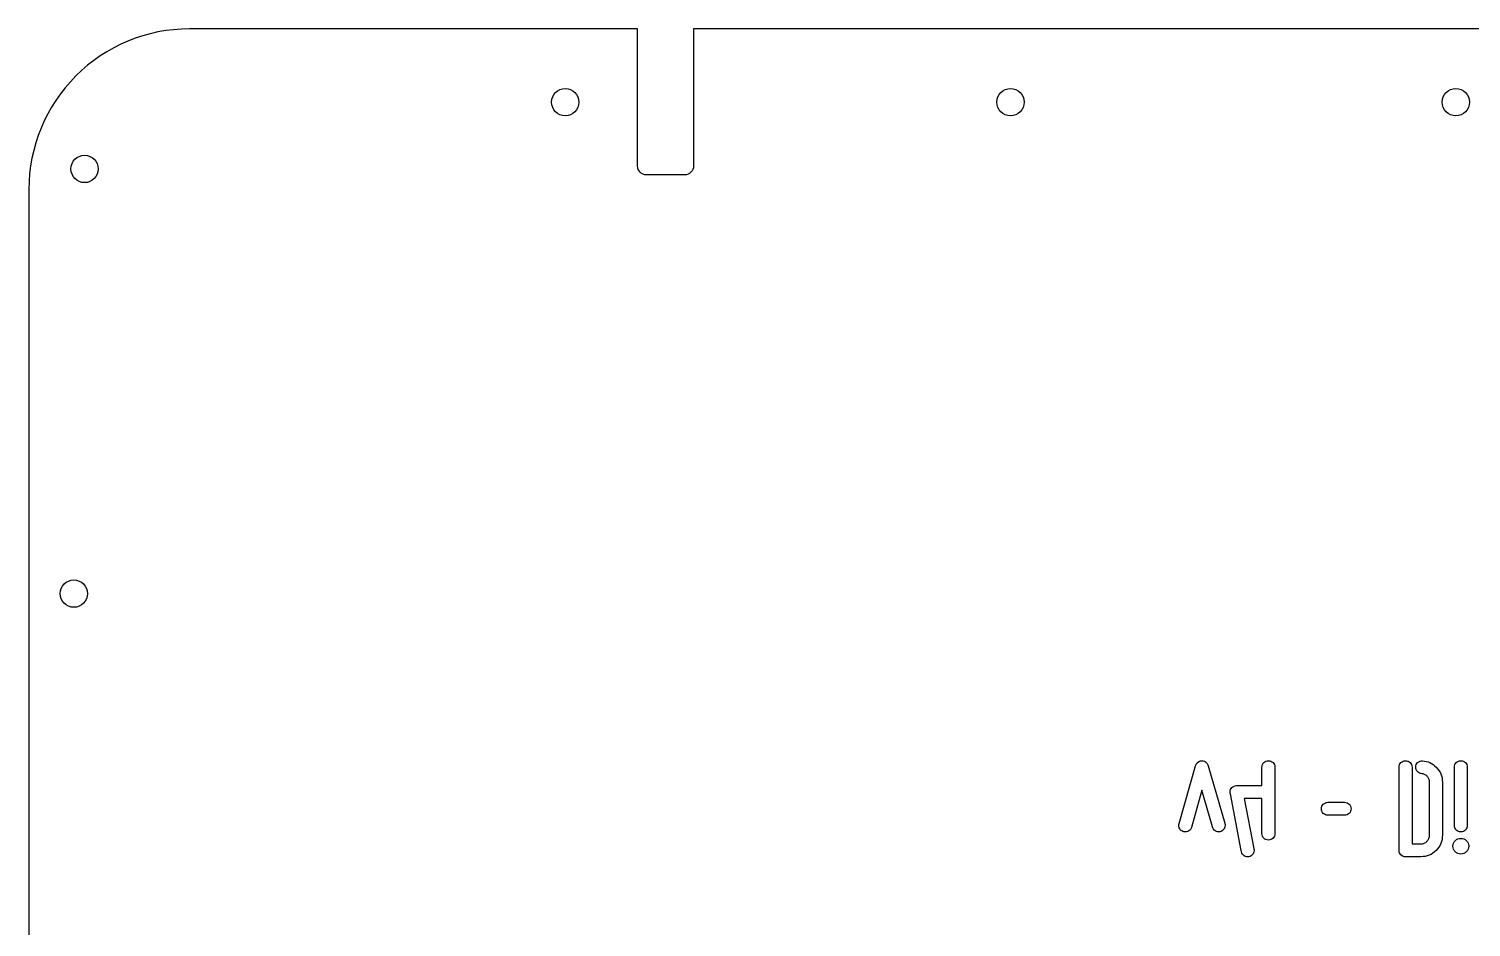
# Model space of a CAD drawing. Header units: millimetres. Extents: x -152 to 152, y -96 to 110.
# Drawn here: x -151.6 to 1.6, y 14.4 to 109.8 of the extents above; entities that cross this region are included whole.
import ezdxf

# ---------------------------------------------------------------- set-up
doc = ezdxf.new("R2010")
doc.units = ezdxf.units.MM
doc.layers.add('CUTOUTS', color=1, linetype='CONTINUOUS')
doc.layers.add('PERIMETER', color=5, linetype='CONTINUOUS')

msp = doc.modelspace()

# ---------------------------------------------------------------- linework, layer by layer
at = {"layer": 'CUTOUTS'}
for p, q in [((-29.38, 25.43), (-27.64, 31.53)), ((-26.3, 31.55), (-24.53, 25.47)), ((-20.59, 29.44), (-20.59, 31.41)), ((-19.21, 31.41), (-19.21, 24.35)), ((-6.02, 22.57), (-6.02, 31.4)), ((-4.65, 31.4), (-4.65, 23.26)), ((-0.15, 25.22), (-0.15, 31.4)), ((1.22, 31.4), (1.22, 25.22)), ((-23.28, 29.44), (-20.59, 29.44)), ((-2.78, 24.19), (-2.78, 29.8)), ((-1.41, 29.79), (-1.41, 24.19)), ((-26.96, 28.95), (-28.08, 25)), ((-25.85, 25.06), (-26.96, 28.95)), ((-22.79, 22.55), (-23.94, 28.56)), ((-20.59, 28.07), (-22.46, 28.07)), ((-22.46, 28.07), (-21.44, 22.76)), ((-20.59, 24.35), (-20.59, 28.07)), ((-13.58, 27.67), (-11.81, 27.67)), ((-11.81, 26.3), (-13.58, 26.3)), ((-4.65, 23.26), (-3.71, 23.26)), ((-3.71, 21.88), (-5.33, 21.88))]:
    msp.add_line(p, q, dxfattribs=at)
for centre in [(-94.58, 102), (-47.29, 102), (0, 102), (-145.63, 94.9), (-146.78, 49.82)]:
    msp.add_circle(centre, 1.45, dxfattribs=at)
for points, knots in [([(-27.64, 31.53), (-27.62, 31.6), (-27.59, 31.66), (-27.56, 31.71), (-27.53, 31.77), (-27.49, 31.82), (-27.45, 31.87)], [-0.04124457, -0.04124457, -0.04124457, -0.04124457, -0.02087238, -0.02087238, -0.02087238, -0.00047309, -0.00047309, -0.00047309, -0.00047309]), ([(-27.45, 31.87), (-27.38, 31.94), (-27.3, 32), (-27.23, 32.03), (-27.15, 32.07), (-27.06, 32.08), (-26.96, 32.09)], [-0.05780738, -0.05780738, -0.05780738, -0.05780738, -0.02871775, -0.02871775, -0.02871775, -0.00049017, -0.00049017, -0.00049017, -0.00049017]), ([(-26.96, 32.09), (-26.87, 32.08), (-26.77, 32.07), (-26.7, 32.03), (-26.62, 32), (-26.55, 31.94), (-26.47, 31.87)], [-0.05847314, -0.05847314, -0.05847314, -0.05847314, -0.02970415, -0.02970415, -0.02970415, -0.00047945, -0.00047945, -0.00047945, -0.00047945]), ([(-26.47, 31.87), (-26.43, 31.82), (-26.39, 31.77), (-26.37, 31.72), (-26.34, 31.67), (-26.32, 31.61), (-26.3, 31.55)], [-0.03827007, -0.03827007, -0.03827007, -0.03827007, -0.01906184, -0.01906184, -0.01906184, -0.00012516, -0.00012516, -0.00012516, -0.00012516]), ([(-20.59, 31.41), (-20.58, 31.5), (-20.57, 31.6), (-20.54, 31.67), (-20.51, 31.75), (-20.45, 31.82), (-20.39, 31.89)], [-0.05741841, -0.05741841, -0.05741841, -0.05741841, -0.02862333, -0.02862333, -0.02862333, -0.00046861, -0.00046861, -0.00046861, -0.00046861]), ([(-20.39, 31.89), (-20.31, 31.96), (-20.24, 32.01), (-20.17, 32.04), (-20.09, 32.08), (-20, 32.09), (-19.9, 32.09)], [-0.05716259, -0.05716259, -0.05716259, -0.05716259, -0.02900774, -0.02900774, -0.02900774, -0.00042731, -0.00042731, -0.00042731, -0.00042731]), ([(-19.9, 32.09), (-19.8, 32.09), (-19.71, 32.08), (-19.63, 32.04), (-19.56, 32.01), (-19.49, 31.96), (-19.41, 31.89)], [-0.05720389, -0.05720389, -0.05720389, -0.05720389, -0.02862345, -0.02862345, -0.02862345, -0.00046861, -0.00046861, -0.00046861, -0.00046861]), ([(-19.41, 31.89), (-19.35, 31.82), (-19.3, 31.75), (-19.26, 31.67), (-19.23, 31.6), (-19.22, 31.5), (-19.21, 31.41)], [-0.05716293, -0.05716293, -0.05716293, -0.05716293, -0.02900821, -0.02900821, -0.02900821, -0.00021313, -0.00021313, -0.00021313, -0.00021313]), ([(-6.02, 31.4), (-6.01, 31.5), (-6, 31.59), (-5.97, 31.67), (-5.94, 31.74), (-5.88, 31.81), (-5.82, 31.89)], [-0.05741786, -0.05741786, -0.05741786, -0.05741786, -0.02862279, -0.02862279, -0.02862279, -0.0004687, -0.0004687, -0.0004687, -0.0004687]), ([(-5.82, 31.89), (-5.74, 31.95), (-5.67, 32.01), (-5.6, 32.04), (-5.52, 32.07), (-5.43, 32.08), (-5.33, 32.09)], [-0.05716344, -0.05716344, -0.05716344, -0.05716344, -0.02900868, -0.02900868, -0.02900868, -0.00042723, -0.00042723, -0.00042723, -0.00042723]), ([(-5.33, 32.09), (-5.23, 32.08), (-5.14, 32.07), (-5.06, 32.04), (-4.99, 32.01), (-4.92, 31.95), (-4.84, 31.89)], [-0.05720415, -0.05720415, -0.05720415, -0.05720415, -0.02862372, -0.02862372, -0.02862372, -0.00046854, -0.00046854, -0.00046854, -0.00046854]), ([(-4.84, 31.89), (-4.78, 31.81), (-4.73, 31.74), (-4.69, 31.67), (-4.66, 31.59), (-4.65, 31.5), (-4.65, 31.4)], [-0.05716283, -0.05716283, -0.05716283, -0.05716283, -0.02900804, -0.02900804, -0.02900804, -0.00021304, -0.00021304, -0.00021304, -0.00021304]), ([(-4.25, 31.4), (-4.24, 31.5), (-4.23, 31.59), (-4.2, 31.67), (-4.17, 31.74), (-4.11, 31.81), (-4.05, 31.89)], [-0.05719614, -0.05719614, -0.05719614, -0.05719614, -0.02862333, -0.02862333, -0.02862333, -0.00051988, -0.00051988, -0.00051988, -0.00051988]), ([(-4.04, 30.92), (-4.11, 30.99), (-4.17, 31.06), (-4.2, 31.14), (-4.23, 31.21), (-4.24, 31.3), (-4.25, 31.4)], [-0.05706026, -0.05706026, -0.05706026, -0.05706026, -0.02886241, -0.02886241, -0.02886241, -0.00043438, -0.00043438, -0.00043438, -0.00043438]), ([(-4.05, 31.89), (-3.98, 31.95), (-3.9, 32.01), (-3.82, 32.04), (-3.74, 32.07), (-3.64, 32.08), (-3.53, 32.09)], [-0.0605944, -0.0605944, -0.0605944, -0.0605944, -0.03172466, -0.03172466, -0.03172466, -0.00054581, -0.00054581, -0.00054581, -0.00054581]), ([(-3.62, 30.71), (-3.71, 30.73), (-3.79, 30.75), (-3.86, 30.78), (-3.92, 30.81), (-3.98, 30.86), (-4.04, 30.92)], [-0.05083554, -0.05083554, -0.05083554, -0.05083554, -0.02509215, -0.02509215, -0.02509215, -0.00028853, -0.00028853, -0.00028853, -0.00028853]), ([(-3.05, 30.45), (-3.05, 30.45), (-3.05, 30.45), (-3.06, 30.45), (-3.13, 30.52), (-3.22, 30.59), (-3.32, 30.63), (-3.41, 30.68), (-3.52, 30.7), (-3.62, 30.71)], [-0.06130193, -0.06130193, -0.06130193, -0.06130193, -0.06084274, -0.06084274, -0.06084274, -0.03042949, -0.03042949, -0.03042949, 0, 0, 0, 0]), ([(-3.53, 32.09), (-3.25, 32.04), (-2.98, 32), (-2.75, 31.89), (-2.51, 31.78), (-2.3, 31.6), (-2.08, 31.42)], [-0.1653629, -0.1653629, -0.1653629, -0.1653629, -0.0830589, -0.0830589, -0.0830589, -0.000385, -0.000385, -0.000385, -0.000385]), ([(-2.08, 31.42), (-1.88, 31.18), (-1.69, 30.94), (-1.58, 30.68), (-1.46, 30.41), (-1.44, 30.11), (-1.41, 29.79)], [-0.182971, -0.182971, -0.182971, -0.182971, -0.0919643, -0.0919643, -0.0919643, -0.0002208, -0.0002208, -0.0002208, -0.0002208]), ([(-0.15, 31.4), (-0.14, 31.5), (-0.13, 31.59), (-0.1, 31.67), (-0.07, 31.74), (-0.01, 31.81), (0.05, 31.89)], [-0.05741841, -0.05741841, -0.05741841, -0.05741841, -0.02862333, -0.02862333, -0.02862333, -0.00046861, -0.00046861, -0.00046861, -0.00046861]), ([(0.05, 31.89), (0.12, 31.95), (0.19, 32.01), (0.27, 32.04), (0.34, 32.07), (0.44, 32.08), (0.53, 32.09)], [-0.05716259, -0.05716259, -0.05716259, -0.05716259, -0.02900774, -0.02900774, -0.02900774, -0.00042726, -0.00042726, -0.00042726, -0.00042726]), ([(0.53, 32.09), (0.63, 32.08), (0.72, 32.07), (0.8, 32.04), (0.88, 32.01), (0.95, 31.95), (1.02, 31.89)], [-0.05720412, -0.05720412, -0.05720412, -0.05720412, -0.02862372, -0.02862372, -0.02862372, -0.00046856, -0.00046856, -0.00046856, -0.00046856]), ([(1.02, 31.89), (1.08, 31.81), (1.14, 31.74), (1.17, 31.67), (1.2, 31.59), (1.21, 31.5), (1.22, 31.4)], [-0.05716298, -0.05716298, -0.05716298, -0.05716298, -0.02900821, -0.02900821, -0.02900821, -0.00021313, -0.00021313, -0.00021313, -0.00021313]), ([(-23.97, 28.76), (-23.96, 28.85), (-23.95, 28.94), (-23.92, 29.02), (-23.89, 29.09), (-23.83, 29.16), (-23.77, 29.24)], [-0.05659165, -0.05659165, -0.05659165, -0.05659165, -0.02877611, -0.02877611, -0.02877611, -0.00043327, -0.00043327, -0.00043327, -0.00043327]), ([(-23.77, 29.24), (-23.7, 29.3), (-23.63, 29.36), (-23.55, 29.39), (-23.47, 29.43), (-23.38, 29.44), (-23.28, 29.44)], [-0.05754582, -0.05754582, -0.05754582, -0.05754582, -0.02904403, -0.02904403, -0.02904403, -0.00022421, -0.00022421, -0.00022421, -0.00022421]), ([(-2.78, 29.8), (-2.78, 29.8), (-2.78, 29.8), (-2.78, 29.8), (-2.79, 29.92), (-2.8, 30.04), (-2.85, 30.15), (-2.89, 30.26), (-2.97, 30.36), (-3.05, 30.45), (-3.05, 30.45), (-3.05, 30.45), (-3.05, 30.45)], [-0.06860963, -0.06860963, -0.06860963, -0.06860963, -0.06838199, -0.06838199, -0.06838199, -0.03428776, -0.03428776, -0.03428776, 0, 0, 0, 0.0004561, 0.0004561, 0.0004561, 0.0004561]), ([(-23.94, 28.56), (-23.94, 28.56), (-23.94, 28.56), (-23.94, 28.56), (-23.95, 28.59), (-23.96, 28.62), (-23.96, 28.65), (-23.97, 28.68), (-23.97, 28.72), (-23.97, 28.76)], [-0.02178446, -0.02178446, -0.02178446, -0.02178446, -0.02160941, -0.02160941, -0.02160941, -0.01161336, -0.01161336, -0.01161336, -0.00029486, -0.00029486, -0.00029486, -0.00029486]), ([(-14.07, 27.47), (-13.99, 27.53), (-13.92, 27.59), (-13.85, 27.62), (-13.77, 27.65), (-13.68, 27.66), (-13.58, 27.67)], [-0.05716259, -0.05716259, -0.05716259, -0.05716259, -0.02900774, -0.02900774, -0.02900774, -0.00021316, -0.00021316, -0.00021316, -0.00021316]), ([(-11.81, 27.67), (-11.71, 27.66), (-11.62, 27.65), (-11.54, 27.62), (-11.46, 27.59), (-11.39, 27.53), (-11.32, 27.47)], [-0.05741822, -0.05741822, -0.05741822, -0.05741822, -0.02862266, -0.02862266, -0.02862266, -0.00046856, -0.00046856, -0.00046856, -0.00046856]), ([(-14.27, 26.99), (-14.26, 27.08), (-14.25, 27.17), (-14.22, 27.25), (-14.18, 27.33), (-14.13, 27.4), (-14.07, 27.47)], [-0.05720429, -0.05720429, -0.05720429, -0.05720429, -0.02862333, -0.02862333, -0.02862333, -0.00046861, -0.00046861, -0.00046861, -0.00046861]), ([(-14.07, 26.5), (-14.13, 26.57), (-14.18, 26.64), (-14.22, 26.72), (-14.25, 26.8), (-14.26, 26.89), (-14.27, 26.99)], [-0.05716345, -0.05716345, -0.05716345, -0.05716345, -0.02900868, -0.02900868, -0.02900868, -0.00042725, -0.00042725, -0.00042725, -0.00042725]), ([(-13.58, 26.3), (-13.68, 26.31), (-13.77, 26.32), (-13.85, 26.35), (-13.92, 26.38), (-13.99, 26.44), (-14.07, 26.5)], [-0.05741827, -0.05741827, -0.05741827, -0.05741827, -0.02862372, -0.02862372, -0.02862372, -0.00046856, -0.00046856, -0.00046856, -0.00046856]), ([(-11.32, 26.5), (-11.39, 26.44), (-11.46, 26.38), (-11.54, 26.35), (-11.62, 26.32), (-11.71, 26.31), (-11.81, 26.3)], [-0.05716259, -0.05716259, -0.05716259, -0.05716259, -0.02900774, -0.02900774, -0.02900774, -0.00021316, -0.00021316, -0.00021316, -0.00021316]), ([(-11.32, 27.47), (-11.26, 27.4), (-11.2, 27.33), (-11.17, 27.25), (-11.14, 27.17), (-11.13, 27.08), (-11.12, 26.99)], [-0.05716298, -0.05716298, -0.05716298, -0.05716298, -0.02900821, -0.02900821, -0.02900821, -0.00042725, -0.00042725, -0.00042725, -0.00042725]), ([(-11.12, 26.99), (-11.13, 26.89), (-11.14, 26.8), (-11.17, 26.72), (-11.2, 26.64), (-11.26, 26.57), (-11.32, 26.5)], [-0.05720476, -0.05720476, -0.05720476, -0.05720476, -0.02862333, -0.02862333, -0.02862333, -0.00046861, -0.00046861, -0.00046861, -0.00046861]), ([(-29.42, 25.22), (-29.41, 25.26), (-29.41, 25.29), (-29.41, 25.33), (-29.4, 25.36), (-29.39, 25.4), (-29.38, 25.43), (-29.38, 25.43), (-29.38, 25.43), (-29.38, 25.43)], [-0.02286668, -0.02286668, -0.02286668, -0.02286668, -0.01155583, -0.01155583, -0.01155583, 0, 0, 0, 0.00000687, 0.00000687, 0.00000687, 0.00000687]), ([(-29.22, 24.73), (-29.28, 24.81), (-29.34, 24.88), (-29.37, 24.95), (-29.4, 25.03), (-29.41, 25.12), (-29.42, 25.22)], [-0.0571633, -0.0571633, -0.0571633, -0.0571633, -0.02900821, -0.02900821, -0.02900821, -0.0003083, -0.0003083, -0.0003083, -0.0003083]), ([(-28.73, 24.53), (-28.83, 24.54), (-28.92, 24.55), (-29, 24.58), (-29.07, 24.61), (-29.14, 24.67), (-29.22, 24.73)], [-0.0571875, -0.0571875, -0.0571875, -0.0571875, -0.02862345, -0.02862345, -0.02862345, -0.00046864, -0.00046864, -0.00046864, -0.00046864]), ([(-28.24, 24.73), (-28.31, 24.67), (-28.39, 24.61), (-28.47, 24.58), (-28.54, 24.55), (-28.63, 24.54), (-28.73, 24.53)], [-0.0576858, -0.0576858, -0.0576858, -0.0576858, -0.02882769, -0.02882769, -0.02882769, -0.00044485, -0.00044485, -0.00044485, -0.00044485]), ([(-28.08, 25), (-28.1, 24.95), (-28.12, 24.9), (-28.14, 24.86), (-28.17, 24.82), (-28.2, 24.78), (-28.24, 24.73)], [-0.03323626, -0.03323626, -0.03323626, -0.03323626, -0.01710895, -0.01710895, -0.01710895, -0.00054141, -0.00054141, -0.00054141, -0.00054141]), ([(-25.66, 24.73), (-25.7, 24.78), (-25.75, 24.83), (-25.78, 24.88), (-25.81, 24.94), (-25.83, 25), (-25.85, 25.06)], [-0.04074849, -0.04074849, -0.04074849, -0.04074849, -0.01995234, -0.01995234, -0.01995234, -0.00014952, -0.00014952, -0.00014952, -0.00014952]), ([(-25.18, 24.53), (-25.27, 24.54), (-25.36, 24.55), (-25.43, 24.58), (-25.51, 24.61), (-25.58, 24.67), (-25.66, 24.73)], [-0.05610029, -0.05610029, -0.05610029, -0.05610029, -0.0284731, -0.0284731, -0.0284731, -0.00046429, -0.00046429, -0.00046429, -0.00046429]), ([(-24.7, 24.74), (-24.77, 24.67), (-24.84, 24.62), (-24.91, 24.58), (-24.99, 24.55), (-25.08, 24.54), (-25.18, 24.53)], [-0.05670457, -0.05670457, -0.05670457, -0.05670457, -0.02884495, -0.02884495, -0.02884495, -0.00044108, -0.00044108, -0.00044108, -0.00044108]), ([(-24.51, 25.22), (-24.51, 25.13), (-24.52, 25.03), (-24.55, 24.96), (-24.58, 24.88), (-24.64, 24.81), (-24.7, 24.74)], [-0.05663797, -0.05663797, -0.05663797, -0.05663797, -0.02839596, -0.02839596, -0.02839596, -0.00046621, -0.00046621, -0.00046621, -0.00046621]), ([(-24.53, 25.47), (-24.53, 25.42), (-24.52, 25.38), (-24.51, 25.34), (-24.51, 25.31), (-24.51, 25.26), (-24.51, 25.22)], [-0.02576231, -0.02576231, -0.02576231, -0.02576231, -0.01308178, -0.01308178, -0.01308178, -0.00028679, -0.00028679, -0.00028679, -0.00028679]), ([(0.05, 24.73), (-0.01, 24.81), (-0.07, 24.88), (-0.1, 24.95), (-0.13, 25.03), (-0.14, 25.12), (-0.15, 25.22)], [-0.05716308, -0.05716308, -0.05716308, -0.05716308, -0.02900868, -0.02900868, -0.02900868, -0.00021312, -0.00021312, -0.00021312, -0.00021312]), ([(0.53, 24.53), (0.44, 24.54), (0.34, 24.55), (0.27, 24.58), (0.19, 24.61), (0.12, 24.67), (0.05, 24.73)], [-0.05720416, -0.05720416, -0.05720416, -0.05720416, -0.02862266, -0.02862266, -0.02862266, -0.00046853, -0.00046853, -0.00046853, -0.00046853]), ([(1.02, 24.73), (0.95, 24.67), (0.88, 24.61), (0.8, 24.58), (0.72, 24.55), (0.63, 24.54), (0.53, 24.53)], [-0.05716299, -0.05716299, -0.05716299, -0.05716299, -0.02900859, -0.02900859, -0.02900859, -0.00042718, -0.00042718, -0.00042718, -0.00042718]), ([(1.22, 25.22), (1.21, 25.12), (1.2, 25.03), (1.17, 24.95), (1.14, 24.88), (1.08, 24.81), (1.02, 24.73)], [-0.05741831, -0.05741831, -0.05741831, -0.05741831, -0.02862372, -0.02862372, -0.02862372, -0.00046853, -0.00046853, -0.00046853, -0.00046853]), ([(-20.39, 23.86), (-20.45, 23.93), (-20.51, 24), (-20.54, 24.08), (-20.57, 24.16), (-20.58, 24.25), (-20.59, 24.35)], [-0.0571633, -0.0571633, -0.0571633, -0.0571633, -0.02900821, -0.02900821, -0.02900821, -0.00021314, -0.00021314, -0.00021314, -0.00021314]), ([(-19.9, 23.66), (-20, 23.67), (-20.09, 23.68), (-20.17, 23.71), (-20.24, 23.74), (-20.31, 23.8), (-20.39, 23.86)], [-0.05720398, -0.05720398, -0.05720398, -0.05720398, -0.02862345, -0.02862345, -0.02862345, -0.00046864, -0.00046864, -0.00046864, -0.00046864]), ([(-19.41, 23.86), (-19.49, 23.8), (-19.56, 23.74), (-19.63, 23.71), (-19.71, 23.68), (-19.8, 23.67), (-19.9, 23.66)], [-0.05716302, -0.05716302, -0.05716302, -0.05716302, -0.02900859, -0.02900859, -0.02900859, -0.00042722, -0.00042722, -0.00042722, -0.00042722]), ([(-19.21, 24.35), (-19.22, 24.25), (-19.23, 24.16), (-19.26, 24.08), (-19.3, 24), (-19.35, 23.93), (-19.41, 23.86)], [-0.05741889, -0.05741889, -0.05741889, -0.05741889, -0.02862333, -0.02862333, -0.02862333, -0.00046851, -0.00046851, -0.00046851, -0.00046851]), ([(-3.71, 23.26), (-3.71, 23.26), (-3.71, 23.26), (-3.71, 23.26), (-3.59, 23.27), (-3.47, 23.28), (-3.36, 23.33), (-3.24, 23.37), (-3.15, 23.45), (-3.06, 23.53), (-3.06, 23.53), (-3.06, 23.53), (-3.06, 23.53)], [-0.06910663, -0.06910663, -0.06910663, -0.06910663, -0.06887287, -0.06887287, -0.06887287, -0.03467042, -0.03467042, -0.03467042, 0, 0, 0, 0.00042645, 0.00042645, 0.00042645, 0.00042645]), ([(-3.06, 23.53), (-3.05, 23.53), (-3.05, 23.53), (-3.05, 23.54), (-2.98, 23.63), (-2.9, 23.72), (-2.85, 23.83), (-2.8, 23.95), (-2.79, 24.07), (-2.78, 24.18), (-2.78, 24.19), (-2.78, 24.19), (-2.78, 24.19)], [-0.0692997, -0.0692997, -0.0692997, -0.0692997, -0.06887326, -0.06887326, -0.06887326, -0.03420151, -0.03420151, -0.03420151, 0, 0, 0, 0.00023378, 0.00023378, 0.00023378, 0.00023378]), ([(-1.41, 24.19), (-1.44, 23.88), (-1.46, 23.57), (-1.58, 23.3), (-1.69, 23.04), (-1.88, 22.8), (-2.08, 22.56)], [-0.1839144, -0.1839144, -0.1839144, -0.1839144, -0.0919173, -0.0919173, -0.0919173, -0.0004525, -0.0004525, -0.0004525, -0.0004525]), ([(-0.3, 23.01), (-0.29, 23.13), (-0.28, 23.24), (-0.24, 23.33), (-0.2, 23.43), (-0.13, 23.51), (-0.06, 23.6)], [-0.06863762, -0.06863762, -0.06863762, -0.06863762, -0.03443999, -0.03443999, -0.03443999, -0.0004564, -0.0004564, -0.0004564, -0.0004564]), ([(-0.06, 22.42), (-0.13, 22.51), (-0.2, 22.6), (-0.24, 22.69), (-0.28, 22.78), (-0.29, 22.9), (-0.3, 23.01)], [-0.06861961, -0.06861961, -0.06861961, -0.06861961, -0.03463599, -0.03463599, -0.03463599, -0.00043882, -0.00043882, -0.00043882, -0.00043882]), ([(-0.06, 23.6), (0.03, 23.68), (0.12, 23.75), (0.21, 23.78), (0.31, 23.82), (0.42, 23.83), (0.53, 23.84)], [-0.06861947, -0.06861947, -0.06861947, -0.06861947, -0.03463654, -0.03463654, -0.03463654, -0.00043888, -0.00043888, -0.00043888, -0.00043888]), ([(0.53, 23.84), (0.65, 23.83), (0.76, 23.82), (0.85, 23.78), (0.95, 23.75), (1.03, 23.68), (1.12, 23.6)], [-0.06863703, -0.06863703, -0.06863703, -0.06863703, -0.03444038, -0.03444038, -0.03444038, -0.00045651, -0.00045651, -0.00045651, -0.00045651]), ([(1.12, 23.6), (1.2, 23.51), (1.27, 23.43), (1.31, 23.33), (1.34, 23.24), (1.36, 23.13), (1.37, 23.01)], [-0.0686195, -0.0686195, -0.0686195, -0.0686195, -0.03463616, -0.03463616, -0.03463616, -0.00043902, -0.00043902, -0.00043902, -0.00043902]), ([(1.37, 23.01), (1.36, 22.9), (1.34, 22.78), (1.31, 22.69), (1.27, 22.6), (1.2, 22.51), (1.12, 22.42)], [-0.0686366, -0.0686366, -0.0686366, -0.0686366, -0.03443945, -0.03443945, -0.03443945, -0.00045649, -0.00045649, -0.00045649, -0.00045649]), ([(-22.57, 22.08), (-22.63, 22.15), (-22.69, 22.22), (-22.72, 22.29), (-22.76, 22.37), (-22.78, 22.46), (-22.79, 22.55)], [-0.05525589, -0.05525589, -0.05525589, -0.05525589, -0.02785922, -0.02785922, -0.02785922, 0, 0, 0, 0]), ([(-22.11, 21.89), (-22.2, 21.89), (-22.29, 21.9), (-22.36, 21.93), (-22.44, 21.96), (-22.5, 22.02), (-22.57, 22.08)], [-0.055069, -0.055069, -0.055069, -0.055069, -0.02740584, -0.02740584, -0.02740584, -0.00043423, -0.00043423, -0.00043423, -0.00043423]), ([(-21.62, 22.08), (-21.7, 22.02), (-21.77, 21.97), (-21.84, 21.93), (-21.92, 21.9), (-22.01, 21.89), (-22.11, 21.89)], [-0.05716259, -0.05716259, -0.05716259, -0.05716259, -0.02900774, -0.02900774, -0.02900774, -0.00042485, -0.00042485, -0.00042485, -0.00042485]), ([(-21.42, 22.57), (-21.43, 22.47), (-21.44, 22.38), (-21.47, 22.3), (-21.5, 22.23), (-21.56, 22.16), (-21.62, 22.08)], [-0.05735584, -0.05735584, -0.05735584, -0.05735584, -0.02862333, -0.02862333, -0.02862333, -0.00046861, -0.00046861, -0.00046861, -0.00046861]), ([(-21.44, 22.76), (-21.44, 22.76), (-21.44, 22.76), (-21.44, 22.76), (-21.44, 22.73), (-21.43, 22.7), (-21.43, 22.67), (-21.42, 22.64), (-21.42, 22.61), (-21.42, 22.57)], [-0.02004186, -0.02004186, -0.02004186, -0.02004186, -0.02002199, -0.02002199, -0.02002199, -0.01013254, -0.01013254, -0.01013254, -0.00028279, -0.00028279, -0.00028279, -0.00028279]), ([(-5.82, 22.08), (-5.88, 22.16), (-5.94, 22.23), (-5.97, 22.3), (-6, 22.38), (-6.01, 22.47), (-6.02, 22.57)], [-0.05716329, -0.05716329, -0.05716329, -0.05716329, -0.02900851, -0.02900851, -0.02900851, -0.00021303, -0.00021303, -0.00021303, -0.00021303]), ([(-5.33, 21.88), (-5.43, 21.89), (-5.52, 21.9), (-5.6, 21.93), (-5.67, 21.97), (-5.74, 22.02), (-5.82, 22.08)], [-0.05741918, -0.05741918, -0.05741918, -0.05741918, -0.02862266, -0.02862266, -0.02862266, -0.00046854, -0.00046854, -0.00046854, -0.00046854]), ([(-2.08, 22.56), (-2.32, 22.36), (-2.56, 22.16), (-2.83, 22.05), (-3.09, 21.94), (-3.4, 21.91), (-3.71, 21.88)], [-0.1836829, -0.1836829, -0.1836829, -0.1836829, -0.0922183, -0.0922183, -0.0922183, -0.0002207, -0.0002207, -0.0002207, -0.0002207]), ([(0.53, 22.18), (0.42, 22.19), (0.31, 22.2), (0.21, 22.24), (0.12, 22.28), (0.03, 22.35), (-0.06, 22.42)], [-0.06863723, -0.06863723, -0.06863723, -0.06863723, -0.03443959, -0.03443959, -0.03443959, -0.00045636, -0.00045636, -0.00045636, -0.00045636]), ([(1.12, 22.42), (1.03, 22.35), (0.95, 22.28), (0.85, 22.24), (0.76, 22.2), (0.65, 22.19), (0.53, 22.18)], [-0.0686195, -0.0686195, -0.0686195, -0.0686195, -0.03463561, -0.03463561, -0.03463561, -0.00043891, -0.00043891, -0.00043891, -0.00043891])]:
    msp.add_open_spline(points, degree=3, knots=knots, dxfattribs=at)
at = {"layer": 'PERIMETER'}
msp.add_lwpolyline([(80.95, 109.77), (-80.95, 109.77), (-80.95, 95.22, -0.414214), (-81.9, 94.27), (-85.95, 94.27, -0.414214), (-86.9, 95.22), (-86.9, 109.77), (-124.95, 109.77), (-124.95, 109.77), (-134.05, 109.77), (-134.05, 109.77), (-134.5, 109.77, 0.414214), (-151.55, 92.72), (-151.55, -78.72, 0.414214), (-134.5, -95.77), (134.5, -95.77, 0.414214)], format="xyb", dxfattribs=at)

doc.saveas('drawing.dxf')
